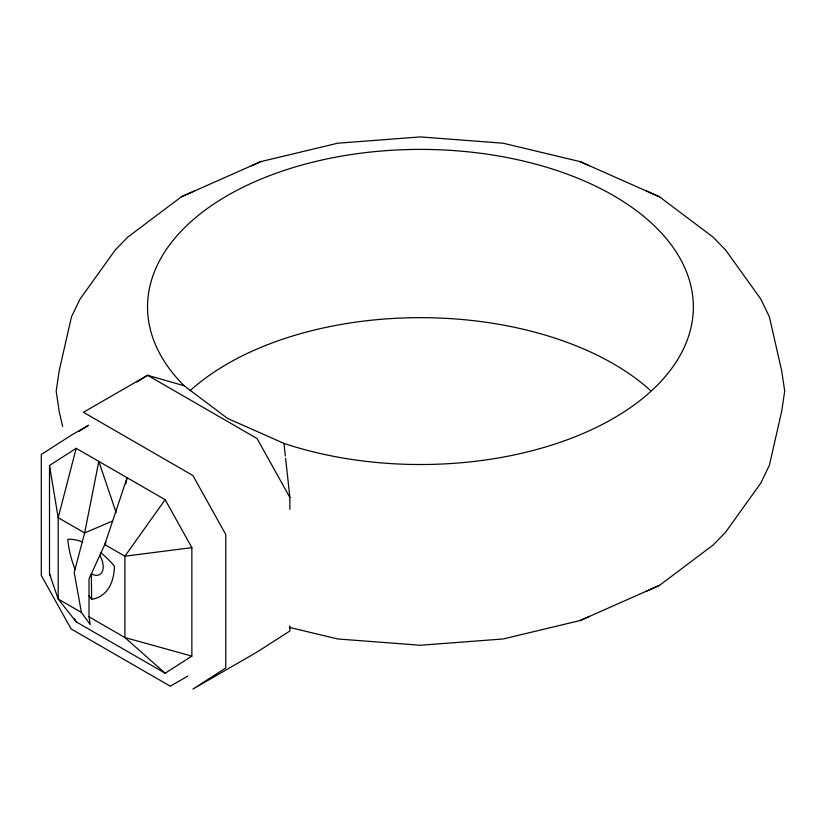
<?xml version="1.0" encoding="UTF-8"?>
<svg xmlns="http://www.w3.org/2000/svg" width="826" height="826" viewBox="0 0 826 826"><rect width="100%" height="100%" fill="white"/><g stroke="black" fill="none" stroke-linecap="round" stroke-linejoin="round"><path stroke-width="1.24" d="M125.748 483.922L127.101 477.727L104.768 544.571L89.012 578.933L89.012 616.815L90.23 624.59L81.433 612.438L58.181 599.015L49.508 573.915L49.508 465.461L76.198 448.332L165.169 499.699L191.859 547.648L191.859 656.102L165.169 673.221L76.198 621.864L58.181 599.015L58.181 517.675L49.508 465.461M76.198 448.332L58.181 517.675L84.634 532.946L112.377 521.113M105.934 542.321L104.768 544.571L124.902 556.197L191.859 547.648M165.169 499.699L124.902 556.197L124.902 637.538L165.169 673.221M194.595 190.93L181.338 196.825L127.596 237.258L115.279 249.968L80.07 299.033L71.49 316.812L59.183 370.791L56.168 391.09L59.183 411.379L62.621 426.443M646.273 591.24L659.53 585.345L713.272 544.923L725.589 532.212L760.787 483.138L769.367 465.358L781.685 411.379L784.7 391.09L781.685 370.791L769.367 316.812L760.787 299.033L725.589 249.968L713.272 237.258L659.53 196.825L646.273 190.93M136.94 382.077L147.534 375.272L184.095 385.732L227.46 418.369L283.979 443.407A272.9 157.559 0 0 0 689.194 334.313A272.9 157.559 0 0 0 373.042 151.788A272.9 157.559 0 0 0 184.095 385.732M78.986 431.409L88.558 425.266L71.067 435.364L41.3 454.465L41.3 575.433L71.067 628.906L170.301 686.2L187.781 676.102M251.362 165.799L260.737 161.628L337.772 143.208L420.434 136.92L503.096 143.208L580.131 161.628L659.53 196.825M289.317 627.378L337.772 638.973L420.434 645.251L503.096 638.973L580.131 620.543L589.506 616.372M181.338 196.825L260.737 161.628M580.131 620.543L659.53 585.345M191.859 656.102L124.902 637.538L89.012 616.815M82.28 541.835L79.079 540.762A70.065 40.453 60 0 0 67.784 539.254A77.799 44.924 60 0 0 73.328 564.592L75.052 569.238M580.131 161.628L589.506 165.799M100.958 552.873L103.116 554.628A70.065 40.453 60 0 1 114.411 566.182A68.579 39.596 60 0 1 91.624 599.294L89.012 595.577M289.885 509.332L289.885 497.5L257.031 438.492L147.534 375.272L83.426 412.288L192.912 475.508L225.766 534.515L225.766 667.997L192.912 689.08L257.031 652.065L289.885 630.981L289.885 625.86M49.508 573.915L50.758 576.145M74.34 618.519L76.198 621.864M99.843 555.32L101.536 558.789A16.933 9.778 60 0 1 91.376 573.791L91.624 599.294M116.105 512.564L98.821 461.393L84.634 532.946L74.195 572.47L81.433 612.438M283.979 443.407L285.352 455.983M285.631 458.502L289.885 497.5M190.083 390.729A272.9 157.559 0 0 1 650.785 390.729"/></g></svg>
